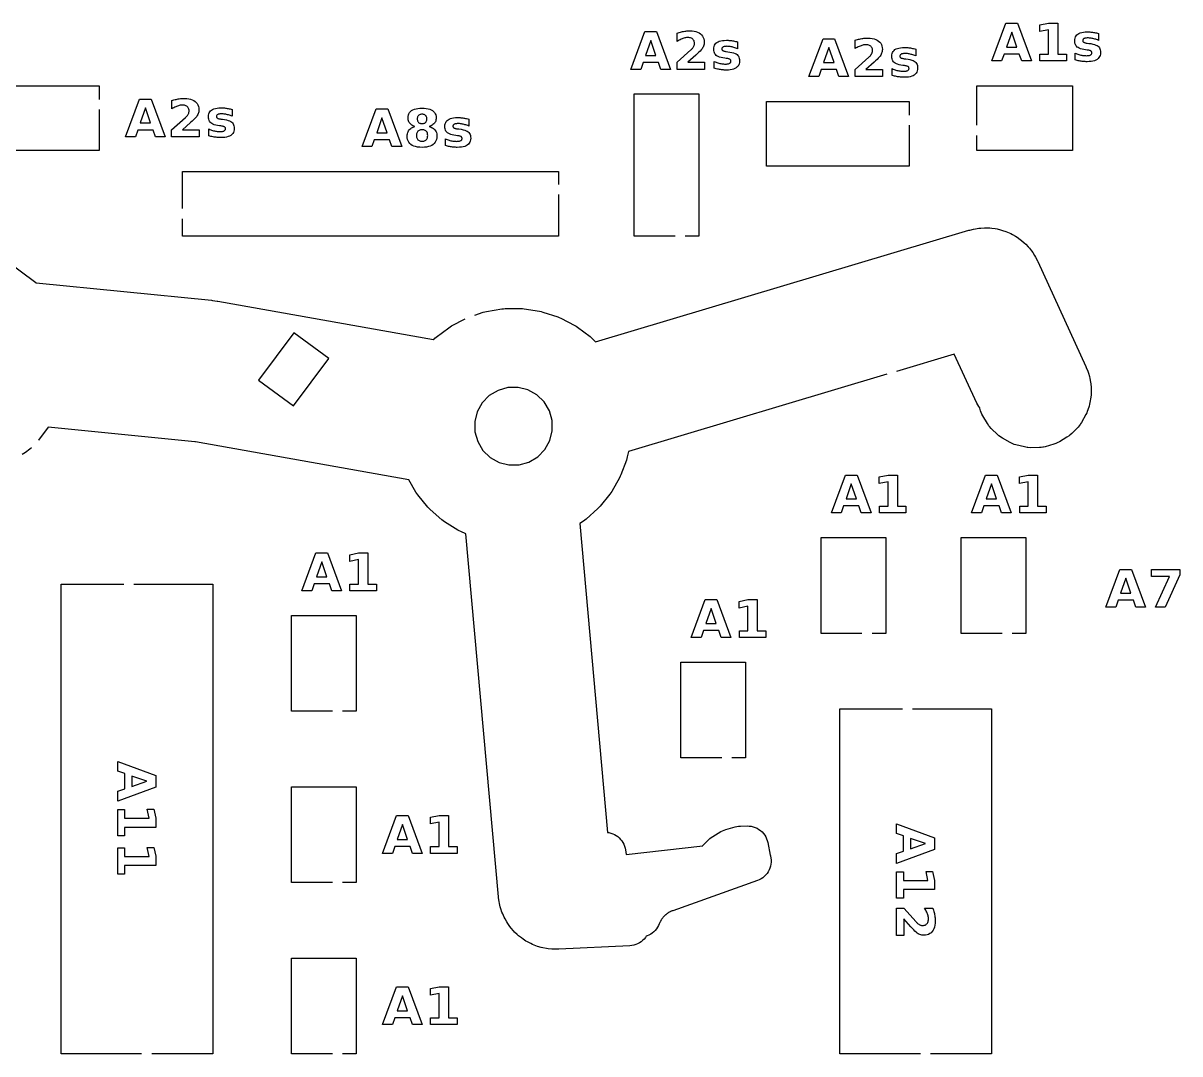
# Model space of a CAD drawing. Header units: millimetres. Extents: x 9 to 297, y 5 to 295.
# Drawn here: x 222.7 to 297, y 228.9 to 295.1 of the extents above; entities that cross this region are included whole.
import ezdxf

# ---------------------------------------------------------------- set-up
doc = ezdxf.new("R2010")
doc.units = ezdxf.units.MM
doc.layers.add('CUT', color=1, linetype='CONTINUOUS')
doc.layers.add('ENGRAVE', color=5, linetype='CONTINUOUS')

msp = doc.modelspace()

# ---------------------------------------------------------------- linework, layer by layer
at = {"layer": 'CUT', "color": 1}
for points in [[(227.575, 289.55), (227.575, 286.925), (218.425, 286.925), (218.425, 291.075), (227.575, 291.075), (227.575, 290.2)], [(264.55, 281.425), (261.925, 281.425), (261.925, 290.575), (266.075, 290.575), (266.075, 281.425), (265.2, 281.425)], [(283.925, 288.55), (283.925, 291.075), (290.075, 291.075), (290.075, 286.925), (283.925, 286.925), (283.925, 287.9)], [(279.575, 288.55), (279.575, 285.925), (270.425, 285.925), (270.425, 290.075), (279.575, 290.075), (279.575, 289.2)], [(232.925, 283.2), (232.925, 285.575), (257.075, 285.575), (257.075, 284.75)], [(257.075, 284.1), (257.075, 281.425), (232.925, 281.425), (232.925, 282.55)], [(251.6827, 276.3528), (252.2318, 276.5388), (252.3327, 276.5685), (252.4357, 276.59), (253.4301, 276.7562), (253.5344, 276.7693), (253.6395, 276.774), (254.6477, 276.7785), (254.7529, 276.7748), (254.8573, 276.7625), (255.8532, 276.6053), (255.9564, 276.5847), (256.0575, 276.5559), (257.0153, 276.2409), (257.1138, 276.204), (257.209, 276.1593), (258.1038, 275.6948), (258.1952, 275.6426), (258.282, 275.5832), (259.0907, 274.9811), (259.1725, 274.9149), (259.2487, 274.8424), (259.4471, 274.6376), (283.4066, 281.8035), (283.4659, 281.8197), (283.715, 281.8814), (283.8356, 281.9052), (284.0608, 281.9387), (284.183, 281.9509), (284.4104, 281.9627), (284.5333, 281.9632), (284.7608, 281.9533), (284.8831, 281.9421), (285.1086, 281.9106), (285.2293, 281.8878), (285.4508, 281.8349), (285.5688, 281.8007), (285.7842, 281.7269), (285.8984, 281.6816), (286.1058, 281.5877), (286.2152, 281.5317), (286.4127, 281.4184), (286.5163, 281.3523), (286.7021, 281.2206), (286.7988, 281.1449), (286.9712, 280.9962), (287.0603, 280.9116), (287.2178, 280.7471), (287.2984, 280.6544), (287.4395, 280.4757), (287.5109, 280.3757), (287.6343, 280.1844), (287.6959, 280.078), (287.8138, 279.85), (287.8407, 279.7948), (290.9242, 273.0619), (290.9491, 273.0038), (291.0471, 272.7588), (291.0882, 272.6393), (291.1534, 272.4144), (291.1826, 272.2915), (291.2255, 272.0613), (291.2425, 271.9361), (291.2626, 271.7028), (291.2672, 271.5765), (291.2643, 271.3424), (291.2566, 271.2163), (291.2308, 270.9835), (291.2107, 270.8588), (291.1622, 270.6297), (291.13, 270.5075), (291.0592, 270.2843), (291.0152, 270.1659), (290.9826, 270.0899), (290.9235, 269.9697), (290.6459, 269.4723), (290.5833, 269.3713), (290.5636, 269.3427), (290.4972, 269.2542), (290.4235, 269.1716), (290.0213, 268.7576), (289.9023, 268.6494), (289.8557, 268.6121), (289.7111, 268.5118), (289.221, 268.2193), (289.1325, 268.171), (289.0405, 268.1297), (288.9921, 268.1101), (288.8614, 268.0654), (288.3153, 267.9105), (288.1997, 267.8834), (288.1656, 267.877), (288.056, 267.8614), (287.9455, 267.8551), (287.3683, 267.8467), (287.2077, 267.8545), (287.1484, 267.861), (286.9752, 267.8923), (286.4218, 268.032), (286.325, 268.0605), (286.2308, 268.0963), (286.1828, 268.1167), (286.0587, 268.1775), (285.563, 268.4541), (285.4621, 268.5167), (285.4335, 268.5364), (285.3449, 268.6028), (285.2623, 268.6765), (284.8483, 269.0787), (284.7402, 269.1977), (284.7029, 269.2443), (284.6026, 269.3889), (284.2996, 269.8965), (284.2455, 269.9968), (284.1997, 270.1029), (284.1639, 270.2111), (284.1123, 270.3932), (284.1067, 270.4096), (284.0471, 270.4849), (283.9779, 270.5919), (283.9202, 270.7034), (282.4774, 273.8539), (278.7626, 272.7429)], [(219.627, 281.3283), (223.5019, 278.4434), (223.5093, 278.4384), (223.5182, 278.4371), (234.7963, 277.3105), (234.8453, 277.3047), (235.1413, 277.2636), (235.1901, 277.2559), (249.0464, 274.787), (249.056, 274.797), (249.1316, 274.8702), (249.2128, 274.9371), (250.0161, 275.5464), (250.1024, 275.6065), (250.1932, 275.6595), (251.074, 276.1268)], [(278.1399, 272.5566), (261.5515, 267.5953), (261.4834, 267.2539), (261.4586, 267.1517), (261.4258, 267.0518), (261.0725, 266.1075), (261.0317, 266.0105), (260.9832, 265.9172), (260.483, 265.0418), (260.4271, 264.9527), (260.3643, 264.8683), (259.7302, 264.0845), (259.6608, 264.0054), (259.5852, 263.9322), (258.8336, 263.2603), (258.7524, 263.1934), (258.6661, 263.1333), (258.4297, 262.9823), (260.2173, 243.1449), (260.3033, 243.1325), (260.4261, 243.1026), (260.5456, 243.0612), (260.6605, 243.0085), (260.7699, 242.9452), (260.8727, 242.8717), (260.9681, 242.7888), (261.0551, 242.6972), (261.1331, 242.5976), (261.2011, 242.4911), (261.2588, 242.3787), (261.3054, 242.2612), (261.3406, 242.1398), (261.3638, 242.0174), (261.4038, 241.7323), (266.3222, 242.2888), (266.3278, 242.2897), (266.3319, 242.2936), (266.6954, 242.6678), (266.7781, 242.7459), (266.8687, 242.8175), (266.9637, 242.8801), (267.4932, 243.1964), (267.5935, 243.2505), (267.6996, 243.2963), (267.8078, 243.3322), (268.4009, 243.5006), (268.5118, 243.5269), (268.6261, 243.5437), (268.7398, 243.5504), (269.1842, 243.557), (269.314, 243.5525), (269.4445, 243.5349), (269.5726, 243.5044), (269.697, 243.4614), (269.8166, 243.4062), (269.9301, 243.3394), (270.0364, 243.2617), (270.1344, 243.1738), (270.2233, 243.0766), (270.3021, 242.9711), (270.37, 242.8583), (270.4264, 242.7393), (270.4707, 242.6153), (270.502, 242.4893), (270.6617, 241.6758), (270.6665, 241.6536), (270.6713, 241.6333), (270.6725, 241.6287), (270.6985, 241.5024), (270.712, 241.3723), (270.7127, 241.2416), (270.7005, 241.1113), (270.6755, 240.983), (270.638, 240.8577), (270.5883, 240.7367), (270.5269, 240.6212), (270.4545, 240.5123), (270.3716, 240.4111), (270.2792, 240.3186), (270.1781, 240.2356), (270.0694, 240.163), (269.9539, 240.1014), (269.8348, 240.0523), (264.3986, 238.1185), (264.3853, 238.1136), (264.3731, 238.1089), (264.3599, 238.1036), (264.3014, 238.0796), (264.2753, 238.0681), (264.2518, 238.0571), (264.2263, 238.0443), (264.1775, 238.0185), (264.1527, 238.0046), (264.1303, 237.9913), (264.1062, 237.9761), (264.0602, 237.9457), (264.0368, 237.9294), (264.0158, 237.914), (263.9932, 237.8966), (263.9504, 237.8619), (263.9287, 237.8434), (263.9093, 237.826), (263.8885, 237.8065), (263.8493, 237.7678), (263.8295, 237.7473), (263.8118, 237.7281), (263.793, 237.7067), (263.7577, 237.6644), (263.74, 237.6421), (263.7243, 237.6213), (263.7077, 237.5981), (263.6766, 237.5526), (263.6611, 237.5287), (263.6475, 237.5064), (263.6332, 237.4818), (263.6067, 237.4334), (263.5936, 237.4081), (263.5822, 237.3847), (263.5704, 237.3588), (263.5487, 237.3081), (263.5381, 237.2816), (263.5374, 237.2796), (263.4883, 237.1646), (263.4275, 237.0533), (263.3565, 236.9483), (263.2757, 236.8506), (263.1859, 236.7611), (263.088, 236.6805), (262.9828, 236.6097), (262.8714, 236.5492), (262.7547, 236.4997), (262.7025, 236.4832), (262.6963, 236.4809), (262.6418, 236.3992), (262.5591, 236.2985), (262.467, 236.2063), (262.3663, 236.1237), (262.258, 236.0514), (262.1431, 235.99), (262.0227, 235.9402), (261.898, 235.9025), (261.7702, 235.8772), (261.6424, 235.8648), (257.0772, 235.6461), (257.0158, 235.6446), (256.7589, 235.6446), (256.636, 235.6504), (256.4092, 235.6722), (256.2874, 235.6897), (256.0637, 235.733), (255.9442, 235.7621), (255.7256, 235.8265), (255.6094, 235.8668), (255.3979, 235.9518), (255.2862, 236.0031), (255.0838, 236.1078), (254.9774, 236.1695), (254.7859, 236.2931), (254.6859, 236.3647), (254.5071, 236.506), (254.4143, 236.5868), (254.2498, 236.7445), (254.1652, 236.8337), (254.0165, 237.0064), (253.9408, 237.1033), (253.8092, 237.2894), (253.7431, 237.3931), (253.6299, 237.5909), (253.574, 237.7004), (253.4802, 237.9081), (253.4349, 238.0225), (253.3614, 238.2382), (253.3273, 238.3563), (253.2746, 238.5781), (253.2519, 238.6989), (253.2167, 238.9534), (253.2097, 239.0145), (251.1092, 262.3248), (250.784, 262.4616), (250.6887, 262.5063), (250.5974, 262.5585), (249.7429, 263.0935), (249.656, 263.1529), (249.5742, 263.2191), (248.8166, 263.8843), (248.7404, 263.9568), (248.6703, 264.0352), (248.0292, 264.8134), (247.9657, 264.8972), (247.909, 264.9858), (247.4471, 265.7778), (233.7573, 268.2171), (233.7127, 268.2233), (224.3031, 269.1632), (223.676, 268.3209), (223.6745, 268.319)], [(223.2375, 267.8383), (223.2308, 267.8316), (223.1315, 267.7504), (222.8536, 267.5451), (222.7469, 267.4741), (222.6337, 267.4139)], [(276.55, 255.925), (273.925, 255.925), (273.925, 262.075), (278.075, 262.075), (278.075, 255.925), (277.2, 255.925)], [(285.55, 255.925), (282.925, 255.925), (282.925, 262.075), (287.075, 262.075), (287.075, 255.925), (286.2, 255.925)], [(230.3, 228.925), (225.125, 228.925), (225.125, 259.075), (229.15, 259.075)], [(229.8, 259.075), (234.875, 259.075), (234.875, 228.925), (230.95, 228.925)], [(242.55, 250.925), (239.925, 250.925), (239.925, 257.075), (244.075, 257.075), (244.075, 250.925), (243.2, 250.925)], [(267.55, 247.925), (264.925, 247.925), (264.925, 254.075), (269.075, 254.075), (269.075, 247.925), (268.2, 247.925)], [(280.3, 228.925), (275.125, 228.925), (275.125, 251.075), (279.15, 251.075)], [(279.8, 251.075), (284.875, 251.075), (284.875, 228.925), (280.95, 228.925)], [(242.55, 239.925), (239.925, 239.925), (239.925, 246.075), (244.075, 246.075), (244.075, 239.925), (243.2, 239.925)], [(242.55, 228.925), (239.925, 228.925), (239.925, 235.075), (244.075, 235.075), (244.075, 228.925), (243.2, 228.925)]]:
    msp.add_lwpolyline(points, dxfattribs=at)
for points in [[(242.3149, 273.5629), (240.077, 275.229), (237.8137, 272.189), (240.0516, 270.5229), (242.3149, 273.5629)], [(252.2114, 267.6714), (252.6807, 267.2155), (253.2519, 266.8967), (253.8863, 266.7366), (254.5404, 266.7461), (255.1698, 266.9245), (255.7316, 267.2598), (256.1874, 267.7291), (256.5062, 268.3004), (256.6664, 268.9347), (256.6569, 269.5888), (256.4784, 270.2182), (256.1431, 270.78), (255.6738, 271.2358), (255.1026, 271.5547), (254.4682, 271.7148), (253.8141, 271.7053), (253.1847, 271.5268), (252.6229, 271.1915), (252.1671, 270.7223), (251.8483, 270.151), (251.6881, 269.5167), (251.6976, 268.8625), (251.8761, 268.2331), (252.2114, 267.6714)]]:
    msp.add_lwpolyline(points, close=True, dxfattribs=at)
at = {"layer": 'ENGRAVE', "color": 5}
for points in [[(284.887, 292.6748), (285.787, 295.1048), (286.5341, 295.1048), (287.4342, 292.6748), (286.8043, 292.6748), (286.6513, 293.1175), (285.6715, 293.1175), (285.5169, 292.6748), (284.887, 292.6748)], [(288.5278, 294.6784), (287.9598, 294.5612), (287.9598, 294.9876), (288.5245, 295.1048), (289.1202, 295.1048), (289.1202, 293.1077), (289.6736, 293.1077), (289.6736, 292.6748), (287.9744, 292.6748), (287.9744, 293.1077), (288.5278, 293.1077), (288.5278, 294.6784)], [(261.7133, 292.1368), (262.6134, 294.5668), (263.3605, 294.5668), (264.2605, 292.1368), (263.6306, 292.1368), (263.4777, 292.5795), (262.4978, 292.5795), (262.3432, 292.1368), (261.7133, 292.1368)], [(266.4398, 292.1368), (264.6738, 292.1368), (264.6738, 292.5974), (265.5609, 293.3803), (265.5987, 293.416), (265.6332, 293.4514), (265.6642, 293.4865), (265.6918, 293.5214), (265.7159, 293.556), (265.7366, 293.5903), (265.754, 293.6247), (265.7683, 293.6595), (265.7794, 293.6948), (265.7873, 293.7306), (265.792, 293.7668), (265.7936, 293.8035), (265.7904, 293.8586), (265.7809, 293.91), (265.7649, 293.9577), (265.7426, 294.0017), (265.7139, 294.042), (265.6789, 294.0785), (265.6385, 294.1104), (265.594, 294.1364), (265.5452, 294.1567), (265.4922, 294.1711), (265.4351, 294.1798), (265.3737, 294.1827), (265.3241, 294.181), (265.273, 294.1758), (265.2203, 294.1671), (265.1661, 294.1549), (265.1103, 294.1392), (265.053, 294.1201), (264.9943, 294.0975), (264.9342, 294.0715), (264.8728, 294.0421), (264.81, 294.0094), (264.7458, 293.9732), (264.6803, 293.9337), (264.6803, 294.4675), (264.7507, 294.4899), (264.8208, 294.5105), (264.8907, 294.5292), (264.9603, 294.546), (265.0296, 294.561), (265.0986, 294.5742), (265.1673, 294.5853), (265.2355, 294.5945), (265.3033, 294.6016), (265.3706, 294.6067), (265.4375, 294.6098), (265.5039, 294.6108), (265.6439, 294.6054), (265.7731, 294.5894), (265.8915, 294.5628), (265.999, 294.5254), (266.0958, 294.4774), (266.1818, 294.4187), (266.2556, 294.3505), (266.3161, 294.2739), (266.3631, 294.1888), (266.3966, 294.0954), (266.4168, 293.9935), (266.4235, 293.8832), (266.4206, 293.8178), (266.4121, 293.7538), (266.3979, 293.6914), (266.3779, 293.6304), (266.3523, 293.5709), (266.3209, 293.513), (266.2805, 293.4525), (266.2275, 293.3856), (266.1618, 293.3122), (266.0837, 293.2323), (265.9929, 293.146), (265.8896, 293.0532), (265.3704, 292.5974), (266.4398, 292.5974), (266.4398, 292.1368)], [(273.1475, 291.6748), (274.0475, 294.1048), (274.7946, 294.1048), (275.6947, 291.6748), (275.0648, 291.6748), (274.9118, 292.1175), (273.932, 292.1175), (273.7773, 291.6748), (273.1475, 291.6748)], [(277.8739, 291.6748), (276.1079, 291.6748), (276.1079, 292.1354), (276.995, 292.9183), (277.0329, 292.954), (277.0673, 292.9894), (277.0983, 293.0245), (277.1259, 293.0593), (277.1501, 293.0939), (277.1708, 293.1282), (277.1882, 293.1627), (277.2024, 293.1975), (277.2135, 293.2328), (277.2214, 293.2686), (277.2261, 293.3048), (277.2277, 293.3415), (277.2245, 293.3966), (277.215, 293.448), (277.199, 293.4957), (277.1767, 293.5397), (277.148, 293.58), (277.113, 293.6165), (277.0726, 293.6484), (277.0281, 293.6744), (276.9793, 293.6947), (276.9263, 293.7091), (276.8692, 293.7178), (276.8078, 293.7207), (276.7582, 293.719), (276.7071, 293.7137), (276.6544, 293.705), (276.6002, 293.6928), (276.5444, 293.6772), (276.4872, 293.658), (276.4284, 293.6355), (276.3683, 293.6095), (276.3069, 293.5801), (276.2441, 293.5474), (276.18, 293.5112), (276.1144, 293.4717), (276.1144, 294.0055), (276.1848, 294.0279), (276.255, 294.0485), (276.3248, 294.0672), (276.3944, 294.084), (276.4637, 294.099), (276.5327, 294.1121), (276.6014, 294.1233), (276.6696, 294.1325), (276.7374, 294.1396), (276.8047, 294.1447), (276.8716, 294.1477), (276.938, 294.1488), (277.078, 294.1434), (277.2072, 294.1274), (277.3256, 294.1007), (277.4332, 294.0634), (277.5299, 294.0154), (277.6159, 293.9567), (277.6898, 293.8885), (277.7502, 293.8118), (277.7972, 293.7268), (277.8308, 293.6333), (277.8509, 293.5315), (277.8576, 293.4212), (277.8548, 293.3558), (277.8462, 293.2918), (277.832, 293.2294), (277.812, 293.1684), (277.7864, 293.1089), (277.7551, 293.0509), (277.7146, 292.9905), (277.6616, 292.9235), (277.596, 292.8501), (277.5178, 292.7703), (277.4271, 292.6839), (277.3238, 292.5911), (276.8045, 292.1354), (277.8739, 292.1354), (277.8739, 291.6748)], [(285.8277, 293.5684), (286.4934, 293.5684), (286.1614, 294.5351), (285.8277, 293.5684)], [(291.7406, 293.998), (291.6785, 294.023), (291.6172, 294.0458), (291.5566, 294.0664), (291.4968, 294.0848), (291.4376, 294.1011), (291.3792, 294.1152), (291.3217, 294.1272), (291.2653, 294.1369), (291.21, 294.1445), (291.1557, 294.15), (291.1025, 294.1532), (291.0505, 294.1543), (290.9975, 294.1531), (290.9493, 294.1497), (290.9058, 294.1439), (290.8671, 294.1358), (290.8331, 294.1255), (290.8039, 294.1128), (290.7793, 294.0977), (290.7591, 294.0801), (290.7434, 294.0601), (290.7323, 294.0376), (290.7255, 294.0125), (290.7233, 293.985), (290.725, 293.9626), (290.7301, 293.942), (290.7386, 293.9232), (290.7504, 293.9062), (290.7657, 293.891), (290.7843, 293.8776), (290.8074, 293.8657), (290.8358, 293.8548), (290.8696, 293.845), (290.9088, 293.8364), (290.9533, 293.8288), (291.0033, 293.8223), (291.1058, 293.8076), (291.2469, 293.7866), (291.3716, 293.7615), (291.4801, 293.7323), (291.5724, 293.6991), (291.6483, 293.6618), (291.708, 293.6204), (291.7553, 293.5729), (291.7939, 293.5172), (291.824, 293.4532), (291.8454, 293.381), (291.8583, 293.3006), (291.8626, 293.2119), (291.8567, 293.1188), (291.8388, 293.0338), (291.8089, 292.9568), (291.7671, 292.8878), (291.7134, 292.8269), (291.6478, 292.7741), (291.5703, 292.7293), (291.481, 292.6927), (291.38, 292.6642), (291.2673, 292.6439), (291.1428, 292.6317), (291.0065, 292.6276), (290.9459, 292.6284), (290.8847, 292.6308), (290.8228, 292.6347), (290.7602, 292.6403), (290.6969, 292.6474), (290.633, 292.6561), (290.5684, 292.6664), (290.5032, 292.6782), (290.4375, 292.6917), (290.3711, 292.7067), (290.3042, 292.7233), (290.2367, 292.7415), (290.2367, 293.1842), (290.295, 293.1572), (290.3537, 293.1325), (290.413, 293.1102), (290.4728, 293.0902), (290.5331, 293.0726), (290.5939, 293.0573), (290.6551, 293.0444), (290.7166, 293.0338), (290.7784, 293.0255), (290.8406, 293.0197), (290.903, 293.0161), (290.9658, 293.015), (291.0204, 293.0163), (291.0703, 293.0202), (291.1156, 293.0268), (291.1561, 293.0359), (291.1919, 293.0477), (291.223, 293.0622), (291.2493, 293.0792), (291.2709, 293.0987), (291.2877, 293.1208), (291.2997, 293.1454), (291.3068, 293.1725), (291.3092, 293.2021), (291.3076, 293.2271), (291.3026, 293.2498), (291.2944, 293.2703), (291.2828, 293.2886), (291.268, 293.3047), (291.2498, 293.3185), (291.2268, 293.3308), (291.1971, 293.3421), (291.1609, 293.3525), (291.1182, 293.3619), (291.0689, 293.3704), (291.013, 293.3779), (290.9105, 293.3909), (290.7873, 293.4095), (290.677, 293.4327), (290.5797, 293.4605), (290.4953, 293.4929), (290.4238, 293.53), (290.3652, 293.5716), (290.3175, 293.6194), (290.2784, 293.6747), (290.248, 293.7376), (290.2263, 293.8082), (290.2133, 293.8863), (290.209, 293.972), (290.2145, 294.0644), (290.231, 294.1485), (290.2586, 294.2243), (290.2972, 294.2917), (290.3469, 294.3509), (290.4076, 294.4017), (290.4796, 294.4445), (290.5634, 294.4794), (290.659, 294.5067), (290.7663, 294.5261), (290.8854, 294.5378), (291.0163, 294.5417), (291.0704, 294.541), (291.1255, 294.5389), (291.1815, 294.5356), (291.2384, 294.5308), (291.2961, 294.5247), (291.3548, 294.5172), (291.4148, 294.5083), (291.4765, 294.4979), (291.54, 294.4859), (291.6051, 294.4724), (291.672, 294.4573), (291.7406, 294.4407), (291.7406, 293.998)], [(262.6541, 293.0304), (263.3198, 293.0304), (262.9877, 293.9972), (262.6541, 293.0304)], [(268.5669, 293.4601), (268.5049, 293.485), (268.4436, 293.5078), (268.383, 293.5284), (268.3231, 293.5469), (268.264, 293.5631), (268.2056, 293.5772), (268.1481, 293.5892), (268.0916, 293.5989), (268.0363, 293.6065), (267.9821, 293.612), (267.9289, 293.6152), (267.8768, 293.6163), (267.8238, 293.6152), (267.7756, 293.6117), (267.7322, 293.6059), (267.6934, 293.5979), (267.6595, 293.5875), (267.6302, 293.5748), (267.6056, 293.5597), (267.5855, 293.5422), (267.5698, 293.5221), (267.5586, 293.4996), (267.5519, 293.4746), (267.5497, 293.447), (267.5514, 293.4246), (267.5564, 293.404), (267.5649, 293.3852), (267.5768, 293.3682), (267.592, 293.353), (267.6107, 293.3396), (267.6337, 293.3277), (267.6621, 293.3168), (267.6959, 293.3071), (267.7351, 293.2984), (267.7797, 293.2908), (267.8296, 293.2843), (267.9321, 293.2696), (268.0732, 293.2486), (268.198, 293.2235), (268.3065, 293.1944), (268.3987, 293.1611), (268.4747, 293.1238), (268.5344, 293.0825), (268.5816, 293.0349), (268.6203, 292.9792), (268.6503, 292.9152), (268.6718, 292.843), (268.6847, 292.7626), (268.689, 292.6739), (268.683, 292.5808), (268.6651, 292.4958), (268.6353, 292.4188), (268.5935, 292.3499), (268.5398, 292.289), (268.4741, 292.2361), (268.3966, 292.1913), (268.3074, 292.1547), (268.2064, 292.1262), (268.0936, 292.1059), (267.9691, 292.0937), (267.8329, 292.0896), (267.7723, 292.0904), (267.7111, 292.0928), (267.6491, 292.0967), (267.5866, 292.1023), (267.5233, 292.1094), (267.4593, 292.1181), (267.3947, 292.1284), (267.3296, 292.1403), (267.2638, 292.1537), (267.1975, 292.1687), (267.1305, 292.1854), (267.063, 292.2035), (267.063, 292.6463), (267.1213, 292.6192), (267.1801, 292.5945), (267.2394, 292.5722), (267.2992, 292.5522), (267.3595, 292.5346), (267.4203, 292.5193), (267.4815, 292.5064), (267.543, 292.4958), (267.6048, 292.4876), (267.6669, 292.4817), (267.7294, 292.4782), (267.7922, 292.477), (267.8468, 292.4783), (267.8967, 292.4822), (267.9419, 292.4888), (267.9824, 292.498), (268.0182, 292.5098), (268.0493, 292.5242), (268.0757, 292.5412), (268.0973, 292.5607), (268.114, 292.5828), (268.126, 292.6074), (268.1332, 292.6345), (268.1356, 292.6642), (268.1339, 292.6891), (268.129, 292.7118), (268.1207, 292.7323), (268.1092, 292.7506), (268.0943, 292.7667), (268.0762, 292.7805), (268.0531, 292.7928), (268.0235, 292.8041), (267.9873, 292.8145), (267.9445, 292.8239), (267.8952, 292.8324), (267.8394, 292.8399), (267.7368, 292.853), (267.6136, 292.8715), (267.5034, 292.8947), (267.406, 292.9225), (267.3216, 292.955), (267.2501, 292.992), (267.1916, 293.0336), (267.1438, 293.0814), (267.1048, 293.1367), (267.0744, 293.1996), (267.0527, 293.2702), (267.0397, 293.3483), (267.0353, 293.434), (267.0409, 293.5264), (267.0574, 293.6105), (267.085, 293.6863), (267.1236, 293.7538), (267.1732, 293.8129), (267.2339, 293.8637), (267.306, 293.9065), (267.3898, 293.9415), (267.4854, 293.9687), (267.5927, 293.9881), (267.7118, 293.9998), (267.8426, 294.0037), (267.8968, 294.003), (267.9519, 294.001), (268.0078, 293.9976), (268.0647, 293.9928), (268.1225, 293.9867), (268.1812, 293.9793), (268.2412, 293.9704), (268.3029, 293.9599), (268.3663, 293.9479), (268.4315, 293.9344), (268.4983, 293.9194), (268.5669, 293.9028), (268.5669, 293.4601)], [(274.0882, 292.5684), (274.7539, 292.5684), (274.4219, 293.5351), (274.0882, 292.5684)], [(280.001, 292.998), (279.939, 293.023), (279.8777, 293.0458), (279.8171, 293.0664), (279.7573, 293.0848), (279.6981, 293.1011), (279.6397, 293.1152), (279.5822, 293.1272), (279.5258, 293.1369), (279.4704, 293.1445), (279.4162, 293.15), (279.363, 293.1532), (279.3109, 293.1543), (279.258, 293.1531), (279.2097, 293.1497), (279.1663, 293.1439), (279.1275, 293.1358), (279.0936, 293.1255), (279.0643, 293.1128), (279.0397, 293.0977), (279.0196, 293.0801), (279.0039, 293.0601), (278.9927, 293.0376), (278.986, 293.0125), (278.9838, 292.985), (278.9855, 292.9626), (278.9906, 292.942), (278.999, 292.9232), (279.0109, 292.9062), (279.0262, 292.891), (279.0448, 292.8776), (279.0678, 292.8657), (279.0963, 292.8548), (279.1301, 292.845), (279.1692, 292.8364), (279.2138, 292.8288), (279.2637, 292.8223), (279.3663, 292.8076), (279.5073, 292.7866), (279.6321, 292.7615), (279.7406, 292.7323), (279.8328, 292.6991), (279.9088, 292.6618), (279.9685, 292.6204), (280.0157, 292.5729), (280.0544, 292.5172), (280.0844, 292.4532), (280.1059, 292.381), (280.1188, 292.3006), (280.1231, 292.2119), (280.1171, 292.1188), (280.0992, 292.0338), (280.0694, 291.9568), (280.0276, 291.8878), (279.9739, 291.8269), (279.9083, 291.7741), (279.8308, 291.7293), (279.7415, 291.6927), (279.6405, 291.6642), (279.5278, 291.6439), (279.4032, 291.6317), (279.267, 291.6276), (279.2064, 291.6284), (279.1452, 291.6308), (279.0833, 291.6347), (279.0207, 291.6403), (278.9574, 291.6474), (278.8934, 291.6561), (278.8289, 291.6664), (278.7637, 291.6782), (278.6979, 291.6917), (278.6316, 291.7067), (278.5646, 291.7233), (278.4971, 291.7415), (278.4971, 292.1842), (278.5554, 292.1572), (278.6142, 292.1325), (278.6735, 292.1102), (278.7333, 292.0902), (278.7936, 292.0726), (278.8544, 292.0573), (278.9156, 292.0444), (278.9771, 292.0338), (279.0389, 292.0255), (279.1011, 292.0197), (279.1635, 292.0161), (279.2263, 292.015), (279.2809, 292.0163), (279.3308, 292.0202), (279.376, 292.0268), (279.4165, 292.0359), (279.4523, 292.0477), (279.4835, 292.0622), (279.5098, 292.0792), (279.5314, 292.0987), (279.5481, 292.1208), (279.5601, 292.1454), (279.5673, 292.1725), (279.5697, 292.2021), (279.5681, 292.2271), (279.5631, 292.2498), (279.5549, 292.2703), (279.5433, 292.2886), (279.5285, 292.3047), (279.5103, 292.3185), (279.4872, 292.3308), (279.4576, 292.3421), (279.4214, 292.3525), (279.3787, 292.3619), (279.3294, 292.3704), (279.2735, 292.3779), (279.171, 292.3909), (279.0478, 292.4095), (278.9375, 292.4327), (278.8401, 292.4605), (278.7557, 292.4929), (278.6843, 292.53), (278.6257, 292.5716), (278.578, 292.6194), (278.5389, 292.6747), (278.5085, 292.7376), (278.4868, 292.8082), (278.4738, 292.8863), (278.4695, 292.972), (278.475, 293.0644), (278.4915, 293.1485), (278.5191, 293.2243), (278.5577, 293.2917), (278.6073, 293.3509), (278.668, 293.4017), (278.7401, 293.4445), (278.8239, 293.4794), (278.9195, 293.5067), (279.0268, 293.5261), (279.1459, 293.5378), (279.2767, 293.5417), (279.3309, 293.541), (279.386, 293.5389), (279.4419, 293.5356), (279.4988, 293.5308), (279.5566, 293.5247), (279.6153, 293.5172), (279.6753, 293.5083), (279.737, 293.4979), (279.8004, 293.4859), (279.8656, 293.4724), (279.9324, 293.4573), (280.001, 293.4407), (280.001, 292.998)], [(229.2663, 287.8), (230.1663, 290.23), (230.9134, 290.23), (231.8135, 287.8), (231.1836, 287.8), (231.0306, 288.2427), (230.0508, 288.2427), (229.8962, 287.8), (229.2663, 287.8)], [(230.207, 288.6936), (230.8727, 288.6936), (230.5407, 289.6604), (230.207, 288.6936)], [(233.9927, 287.8), (232.2268, 287.8), (232.2268, 288.2606), (233.1138, 289.0435), (233.1517, 289.0792), (233.1861, 289.1146), (233.2172, 289.1497), (233.2447, 289.1845), (233.2689, 289.2191), (233.2896, 289.2535), (233.307, 289.2879), (233.3212, 289.3227), (233.3323, 289.358), (233.3402, 289.3938), (233.345, 289.43), (233.3465, 289.4667), (233.3434, 289.5218), (233.3338, 289.5732), (233.3179, 289.6209), (233.2956, 289.6649), (233.2669, 289.7052), (233.2318, 289.7417), (233.1915, 289.7736), (233.1469, 289.7996), (233.0981, 289.8199), (233.0452, 289.8343), (232.988, 289.843), (232.9266, 289.8459), (232.877, 289.8442), (232.8259, 289.8389), (232.7732, 289.8302), (232.719, 289.818), (232.6633, 289.8024), (232.606, 289.7832), (232.5473, 289.7607), (232.4872, 289.7347), (232.4257, 289.7053), (232.3629, 289.6726), (232.2988, 289.6364), (232.2333, 289.5969), (232.2333, 290.1307), (232.3037, 290.1531), (232.3738, 290.1737), (232.4436, 290.1924), (232.5132, 290.2092), (232.5825, 290.2242), (232.6516, 290.2373), (232.7202, 290.2485), (232.7885, 290.2577), (232.8562, 290.2648), (232.9236, 290.2699), (232.9904, 290.2729), (233.0568, 290.274), (233.1968, 290.2686), (233.326, 290.2526), (233.4444, 290.2259), (233.552, 290.1886), (233.6488, 290.1406), (233.7347, 290.0819), (233.8086, 290.0137), (233.869, 289.937), (233.916, 289.852), (233.9496, 289.7586), (233.9697, 289.6567), (233.9764, 289.5464), (233.9736, 289.481), (233.965, 289.417), (233.9508, 289.3546), (233.9309, 289.2936), (233.9052, 289.2341), (233.8739, 289.1761), (233.8334, 289.1157), (233.7804, 289.0487), (233.7148, 288.9753), (233.6366, 288.8955), (233.5459, 288.8091), (233.4426, 288.7163), (232.9234, 288.2606), (233.9927, 288.2606), (233.9927, 287.8)], [(236.1199, 289.1232), (236.0578, 289.1482), (235.9965, 289.171), (235.9359, 289.1916), (235.8761, 289.21), (235.8169, 289.2263), (235.7585, 289.2404), (235.701, 289.2524), (235.6446, 289.2621), (235.5893, 289.2697), (235.535, 289.2752), (235.4818, 289.2784), (235.4298, 289.2795), (235.3768, 289.2783), (235.3286, 289.2749), (235.2851, 289.2691), (235.2464, 289.261), (235.2124, 289.2507), (235.1832, 289.238), (235.1586, 289.2229), (235.1384, 289.2053), (235.1227, 289.1853), (235.1116, 289.1628), (235.1048, 289.1377), (235.1026, 289.1102), (235.1043, 289.0878), (235.1094, 289.0672), (235.1179, 289.0484), (235.1297, 289.0314), (235.145, 289.0162), (235.1636, 289.0028), (235.1867, 288.9909), (235.2151, 288.98), (235.2489, 288.9702), (235.2881, 288.9616), (235.3326, 288.954), (235.3826, 288.9475), (235.4851, 288.9328), (235.6262, 288.9118), (235.7509, 288.8867), (235.8594, 288.8575), (235.9517, 288.8243), (236.0276, 288.787), (236.0873, 288.7456), (236.1346, 288.6981), (236.1732, 288.6424), (236.2033, 288.5784), (236.2247, 288.5062), (236.2376, 288.4258), (236.2419, 288.3371), (236.236, 288.244), (236.2181, 288.159), (236.1882, 288.082), (236.1464, 288.013), (236.0927, 287.9521), (236.0271, 287.8993), (235.9496, 287.8545), (235.8603, 287.8179), (235.7593, 287.7894), (235.6466, 287.7691), (235.5221, 287.7569), (235.3858, 287.7528), (235.3252, 287.7536), (235.264, 287.756), (235.2021, 287.7599), (235.1395, 287.7655), (235.0762, 287.7726), (235.0123, 287.7813), (234.9477, 287.7916), (234.8825, 287.8034), (234.8168, 287.8169), (234.7504, 287.8319), (234.6835, 287.8485), (234.616, 287.8667), (234.616, 288.3094), (234.6743, 288.2824), (234.733, 288.2577), (234.7923, 288.2354), (234.8521, 288.2154), (234.9124, 288.1978), (234.9732, 288.1825), (235.0344, 288.1696), (235.0959, 288.159), (235.1577, 288.1507), (235.2199, 288.1449), (235.2823, 288.1413), (235.3451, 288.1402), (235.3997, 288.1415), (235.4496, 288.1454), (235.4949, 288.152), (235.5354, 288.1611), (235.5712, 288.1729), (235.6023, 288.1874), (235.6286, 288.2044), (235.6502, 288.2239), (235.667, 288.246), (235.679, 288.2706), (235.6861, 288.2977), (235.6885, 288.3273), (235.6869, 288.3523), (235.6819, 288.375), (235.6737, 288.3955), (235.6621, 288.4138), (235.6473, 288.4299), (235.6291, 288.4437), (235.6061, 288.456), (235.5764, 288.4673), (235.5402, 288.4777), (235.4975, 288.4871), (235.4482, 288.4956), (235.3923, 288.5031), (235.2898, 288.5161), (235.1666, 288.5347), (235.0563, 288.5579), (234.959, 288.5857), (234.8746, 288.6181), (234.8031, 288.6552), (234.7445, 288.6968), (234.6968, 288.7446), (234.6577, 288.7999), (234.6273, 288.8628), (234.6056, 288.9334), (234.5926, 289.0115), (234.5883, 289.0972), (234.5938, 289.1896), (234.6103, 289.2737), (234.6379, 289.3495), (234.6765, 289.4169), (234.7262, 289.4761), (234.7868, 289.5269), (234.8589, 289.5697), (234.9427, 289.6047), (235.0383, 289.6319), (235.1456, 289.6513), (235.2647, 289.663), (235.3956, 289.6669), (235.4497, 289.6662), (235.5048, 289.6641), (235.5608, 289.6608), (235.6177, 289.656), (235.6754, 289.6499), (235.7341, 289.6424), (235.7941, 289.6335), (235.8558, 289.6231), (235.9193, 289.6111), (235.9844, 289.5976), (236.0513, 289.5825), (236.1199, 289.566), (236.1199, 289.1232)], [(247.6031, 288.5895), (247.5566, 288.6297), (247.5161, 288.6738), (247.4818, 288.7218), (247.4537, 288.7736), (247.4319, 288.8293), (247.4163, 288.8887), (247.4069, 288.9519), (247.4038, 289.0189), (247.4102, 289.1173), (247.4293, 289.2077), (247.4612, 289.2899), (247.5058, 289.3639), (247.5632, 289.4298), (247.6333, 289.4876), (247.7157, 289.5369), (247.8101, 289.5771), (247.9165, 289.6085), (248.0348, 289.6309), (248.165, 289.6443), (248.3071, 289.6488), (248.4483, 289.6443), (248.5776, 289.6309), (248.6953, 289.6087), (248.8012, 289.5775), (248.8953, 289.5374), (248.9777, 289.4884), (249.0478, 289.4309), (249.1052, 289.365), (249.1498, 289.2909), (249.1817, 289.2085), (249.2008, 289.1178), (249.2072, 289.0189), (249.204, 288.9519), (249.1946, 288.8887), (249.1789, 288.8293), (249.1569, 288.7736), (249.1286, 288.7218), (249.094, 288.6738), (249.0533, 288.6297), (249.0066, 288.5895), (248.9539, 288.5534), (248.8951, 288.5212), (248.8304, 288.493), (248.7596, 288.4687), (248.8387, 288.4436), (248.911, 288.4137), (248.9767, 288.379), (249.0355, 288.3396), (249.0877, 288.2955), (249.1331, 288.2466), (249.1717, 288.1931), (249.2032, 288.1351), (249.2277, 288.0726), (249.2452, 288.0057), (249.2557, 287.9343), (249.2593, 287.8584), (249.2526, 287.7429), (249.2326, 287.6371), (249.1992, 287.5412), (249.1526, 287.4551), (249.0925, 287.3788), (249.0192, 287.3123), (248.9327, 287.2559), (248.8334, 287.2097), (248.7211, 287.1738), (248.596, 287.1481), (248.458, 287.1327), (248.3071, 287.1276), (248.1557, 287.1327), (248.0171, 287.1481), (247.8915, 287.1738), (247.7787, 287.2097), (247.6788, 287.2559), (247.5918, 287.3123), (247.5179, 287.3788), (247.4575, 287.4551), (247.4105, 287.5412), (247.3769, 287.6371), (247.3568, 287.7429), (247.3501, 287.8584), (247.3536, 287.9343), (247.3641, 288.0057), (247.3816, 288.0726), (247.4061, 288.1351), (247.4377, 288.1931), (247.4762, 288.2466), (247.5216, 288.2955), (247.5738, 288.3396), (247.6327, 288.379), (247.6983, 288.4137), (247.7706, 288.4436), (247.8497, 288.4687), (247.779, 288.493), (247.7143, 288.5212), (247.6557, 288.5534), (247.6031, 288.5895)], [(244.4498, 287.1748), (245.3499, 289.6048), (246.0969, 289.6048), (246.997, 287.1748), (246.3671, 287.1748), (246.2141, 287.6175), (245.2343, 287.6175), (245.0797, 287.1748), (244.4498, 287.1748)], [(245.3906, 288.0684), (246.0563, 288.0684), (245.7242, 289.0351), (245.3906, 288.0684)], [(248.0164, 288.8272), (248.032, 288.7919), (248.0522, 288.7603), (248.0768, 288.7324), (248.1056, 288.7085), (248.1382, 288.689), (248.1747, 288.6738), (248.215, 288.663), (248.2591, 288.6565), (248.3071, 288.6543), (248.3541, 288.6565), (248.3973, 288.663), (248.4369, 288.6738), (248.4728, 288.689), (248.5049, 288.7085), (248.5333, 288.7324), (248.5577, 288.7603), (248.5776, 288.7919), (248.5932, 288.8272), (248.6042, 288.8662), (248.6109, 288.909), (248.6131, 288.9554), (248.6109, 289.0018), (248.6042, 289.0445), (248.5932, 289.0834), (248.5776, 289.1185), (248.5577, 289.1499), (248.5333, 289.1776), (248.5049, 289.2012), (248.4728, 289.2205), (248.4369, 289.2355), (248.3973, 289.2463), (248.3541, 289.2527), (248.3071, 289.2549), (248.2591, 289.2527), (248.215, 289.2462), (248.1747, 289.2353), (248.1382, 289.2202), (248.1056, 289.2006), (248.0768, 289.1768), (248.0522, 289.1489), (248.032, 289.1174), (248.0164, 289.0824), (248.0052, 289.0436), (247.9985, 289.0013), (247.9962, 288.9554), (247.9985, 288.909), (248.0052, 288.8662), (248.0164, 288.8272)], [(251.3034, 288.498), (251.2414, 288.523), (251.1801, 288.5458), (251.1195, 288.5664), (251.0596, 288.5848), (251.0005, 288.6011), (250.9421, 288.6152), (250.8846, 288.6272), (250.8281, 288.6369), (250.7728, 288.6445), (250.7185, 288.65), (250.6654, 288.6532), (250.6133, 288.6543), (250.5603, 288.6531), (250.5121, 288.6497), (250.4686, 288.6439), (250.4299, 288.6358), (250.3959, 288.6255), (250.3667, 288.6128), (250.3421, 288.5977), (250.3219, 288.5801), (250.3063, 288.5601), (250.2951, 288.5376), (250.2884, 288.5125), (250.2861, 288.485), (250.2878, 288.4626), (250.2929, 288.442), (250.3014, 288.4232), (250.3133, 288.4062), (250.3285, 288.391), (250.3472, 288.3776), (250.3702, 288.3657), (250.3986, 288.3548), (250.4324, 288.345), (250.4716, 288.3364), (250.5162, 288.3288), (250.5661, 288.3223), (250.6686, 288.3076), (250.8097, 288.2866), (250.9345, 288.2615), (251.043, 288.2323), (251.1352, 288.1991), (251.2112, 288.1618), (251.2708, 288.1204), (251.3181, 288.0729), (251.3567, 288.0172), (251.3868, 287.9532), (251.4083, 287.881), (251.4212, 287.8006), (251.4255, 287.7119), (251.4195, 287.6188), (251.4016, 287.5338), (251.3718, 287.4568), (251.33, 287.3878), (251.2763, 287.3269), (251.2106, 287.2741), (251.1331, 287.2293), (251.0439, 287.1927), (250.9429, 287.1642), (250.8301, 287.1439), (250.7056, 287.1317), (250.5693, 287.1276), (250.5088, 287.1284), (250.4475, 287.1308), (250.3856, 287.1347), (250.323, 287.1403), (250.2598, 287.1474), (250.1958, 287.1561), (250.1312, 287.1664), (250.0661, 287.1782), (250.0003, 287.1917), (249.9339, 287.2067), (249.867, 287.2233), (249.7995, 287.2415), (249.7995, 287.6842), (249.8578, 287.6572), (249.9166, 287.6325), (249.9759, 287.6102), (250.0357, 287.5902), (250.096, 287.5726), (250.1567, 287.5573), (250.2179, 287.5444), (250.2794, 287.5338), (250.3413, 287.5255), (250.4034, 287.5197), (250.4659, 287.5161), (250.5287, 287.515), (250.5833, 287.5163), (250.6332, 287.5202), (250.6784, 287.5268), (250.7189, 287.5359), (250.7547, 287.5477), (250.7858, 287.5622), (250.8122, 287.5792), (250.8337, 287.5987), (250.8505, 287.6208), (250.8625, 287.6454), (250.8697, 287.6725), (250.8721, 287.7021), (250.8704, 287.7271), (250.8655, 287.7498), (250.8572, 287.7703), (250.8457, 287.7886), (250.8308, 287.8047), (250.8127, 287.8185), (250.7896, 287.8308), (250.76, 287.8421), (250.7238, 287.8525), (250.681, 287.8619), (250.6317, 287.8704), (250.5759, 287.8779), (250.4733, 287.8909), (250.3501, 287.9095), (250.2398, 287.9327), (250.1425, 287.9605), (250.0581, 287.9929), (249.9866, 288.03), (249.9281, 288.0716), (249.8803, 288.1194), (249.8413, 288.1747), (249.8109, 288.2376), (249.7892, 288.3082), (249.7762, 288.3863), (249.7718, 288.472), (249.7773, 288.5644), (249.7939, 288.6485), (249.8215, 288.7243), (249.8601, 288.7917), (249.9097, 288.8509), (249.9704, 288.9017), (250.0425, 288.9445), (250.1263, 288.9794), (250.2218, 289.0067), (250.3292, 289.0261), (250.4483, 289.0378), (250.5791, 289.0417), (250.6333, 289.041), (250.6883, 289.0389), (250.7443, 289.0356), (250.8012, 289.0308), (250.859, 289.0247), (250.9176, 289.0172), (250.9776, 289.0083), (251.0394, 288.9979), (251.1028, 288.9859), (251.1679, 288.9724), (251.2348, 288.9573), (251.3034, 288.9407), (251.3034, 288.498)], [(248.1089, 288.2194), (248.0706, 288.1954), (248.0369, 288.166), (248.0081, 288.1317), (247.9845, 288.0928), (247.9661, 288.0492), (247.953, 288.0011), (247.9451, 287.9483), (247.9425, 287.8909), (247.9451, 287.8336), (247.953, 287.7809), (247.9661, 287.7329), (247.9845, 287.6895), (248.0081, 287.6508), (248.0369, 287.6167), (248.0706, 287.5876), (248.1089, 287.5638), (248.1517, 287.5453), (248.199, 287.5321), (248.2508, 287.5241), (248.3071, 287.5215), (248.3629, 287.5241), (248.4142, 287.5321), (248.4609, 287.5453), (248.5031, 287.5638), (248.5408, 287.5876), (248.574, 287.6167), (248.6024, 287.6508), (248.6256, 287.6895), (248.6436, 287.7329), (248.6565, 287.7809), (248.6642, 287.8336), (248.6668, 287.8909), (248.6642, 287.9488), (248.6565, 288.0019), (248.6436, 288.0502), (248.6256, 288.0939), (248.6024, 288.1327), (248.574, 288.1668), (248.5408, 288.1959), (248.5031, 288.2197), (248.4609, 288.2382), (248.4142, 288.2515), (248.3629, 288.2594), (248.3071, 288.262), (248.2508, 288.2594), (248.199, 288.2514), (248.1517, 288.238), (248.1089, 288.2194)], [(275.2181, 263.6596), (274.5882, 263.6596), (275.4882, 266.0896), (276.2353, 266.0896), (277.1354, 263.6596), (276.5055, 263.6596), (276.3525, 264.1023), (275.3727, 264.1023), (275.2181, 263.6596)], [(278.229, 264.0925), (278.229, 265.6632), (277.661, 265.546), (277.661, 265.9724), (278.2257, 266.0896), (278.8214, 266.0896), (278.8214, 264.0925), (279.3748, 264.0925), (279.3748, 263.6596), (277.6756, 263.6596), (277.6756, 264.0925), (278.229, 264.0925)], [(284.2181, 263.6596), (283.5882, 263.6596), (284.4882, 266.0896), (285.2353, 266.0896), (286.1354, 263.6596), (285.5055, 263.6596), (285.3525, 264.1023), (284.3727, 264.1023), (284.2181, 263.6596)], [(287.229, 264.0925), (287.229, 265.6632), (286.661, 265.546), (286.661, 265.9724), (287.2257, 266.0896), (287.8214, 266.0896), (287.8214, 264.0925), (288.3748, 264.0925), (288.3748, 263.6596), (286.6756, 263.6596), (286.6756, 264.0925), (287.229, 264.0925)], [(275.8626, 265.52), (275.5289, 264.5532), (276.1946, 264.5532), (275.8626, 265.52)], [(284.8626, 265.52), (284.5289, 264.5532), (285.1946, 264.5532), (284.8626, 265.52)], [(241.2181, 258.6596), (240.5882, 258.6596), (241.4882, 261.0896), (242.2353, 261.0896), (243.1354, 258.6596), (242.5055, 258.6596), (242.3525, 259.1023), (241.3727, 259.1023), (241.2181, 258.6596)], [(244.229, 259.0925), (244.229, 260.6632), (243.661, 260.546), (243.661, 260.9724), (244.2257, 261.0896), (244.8214, 261.0896), (244.8214, 259.0925), (245.3748, 259.0925), (245.3748, 258.6596), (243.6756, 258.6596), (243.6756, 259.0925), (244.229, 259.0925)], [(241.8626, 260.52), (241.5289, 259.5532), (242.1946, 259.5532), (241.8626, 260.52)], [(292.8383, 257.6039), (292.2085, 257.6039), (293.1085, 260.0339), (293.8556, 260.0339), (294.7557, 257.6039), (294.1258, 257.6039), (293.9728, 258.0466), (292.993, 258.0466), (292.8383, 257.6039)], [(296.9593, 260.0339), (296.9593, 259.6807), (296.012, 257.6039), (295.4017, 257.6039), (296.2985, 259.5733), (295.1283, 259.5733), (295.1283, 260.0339), (296.9593, 260.0339)], [(293.4829, 259.4643), (293.1492, 258.4975), (293.8149, 258.4975), (293.4829, 259.4643)], [(266.2181, 255.6596), (265.5882, 255.6596), (266.4882, 258.0896), (267.2353, 258.0896), (268.1354, 255.6596), (267.5055, 255.6596), (267.3525, 256.1023), (266.3727, 256.1023), (266.2181, 255.6596)], [(269.229, 256.0925), (269.229, 257.6632), (268.661, 257.546), (268.661, 257.9724), (269.2257, 258.0896), (269.8214, 258.0896), (269.8214, 256.0925), (270.3748, 256.0925), (270.3748, 255.6596), (268.6756, 255.6596), (268.6756, 256.0925), (269.229, 256.0925)], [(266.8626, 257.52), (266.5289, 256.5532), (267.1946, 256.5532), (266.8626, 257.52)], [(228.775, 247.0714), (228.775, 247.7013), (231.205, 246.8012), (231.205, 246.0541), (228.775, 245.1541), (228.775, 245.784), (229.2177, 245.9369), (229.2177, 246.9168), (228.775, 247.0714)], [(230.6354, 246.4269), (229.6686, 246.7605), (229.6686, 246.0948), (230.6354, 246.4269)], [(230.7786, 244.0604), (230.6614, 244.6285), (231.0878, 244.6285), (231.205, 244.0637), (231.205, 243.468), (229.2079, 243.468), (229.2079, 242.9146), (228.775, 242.9146), (228.775, 244.6138), (229.2079, 244.6138), (229.2079, 244.0604), (230.7786, 244.0604)], [(246.3962, 241.8), (245.7663, 241.8), (246.6663, 244.23), (247.4134, 244.23), (248.3135, 241.8), (247.6836, 241.8), (247.5306, 242.2427), (246.5508, 242.2427), (246.3962, 241.8)], [(247.0407, 243.6604), (246.707, 242.6936), (247.3727, 242.6936), (247.0407, 243.6604)], [(249.4071, 242.2329), (249.4071, 243.8036), (248.8391, 243.6864), (248.8391, 244.1128), (249.4038, 244.23), (249.9995, 244.23), (249.9995, 242.2329), (250.5529, 242.2329), (250.5529, 241.8), (248.8537, 241.8), (248.8537, 242.2329), (249.4071, 242.2329)], [(278.775, 243.0714), (278.775, 243.7013), (281.205, 242.8012), (281.205, 242.0541), (278.775, 241.1541), (278.775, 241.784), (279.2177, 241.9369), (279.2177, 242.9168), (278.775, 243.0714)], [(230.7786, 241.6078), (230.6614, 242.1758), (231.0878, 242.1758), (231.205, 241.611), (231.205, 241.0153), (229.2079, 241.0153), (229.2079, 240.4619), (228.775, 240.4619), (228.775, 242.1612), (229.2079, 242.1612), (229.2079, 241.6078), (230.7786, 241.6078)], [(280.6354, 242.4269), (279.6686, 242.7605), (279.6686, 242.0948), (280.6354, 242.4269)], [(280.7786, 240.0604), (280.6614, 240.6285), (281.0878, 240.6285), (281.205, 240.0637), (281.205, 239.468), (279.2079, 239.468), (279.2079, 238.9146), (278.775, 238.9146), (278.775, 240.6138), (279.2079, 240.6138), (279.2079, 240.0604), (280.7786, 240.0604)], [(278.775, 236.5222), (278.775, 238.2881), (279.2356, 238.2881), (280.0185, 237.4011), (280.0542, 237.3632), (280.0896, 237.3287), (280.1247, 237.2977), (280.1595, 237.2701), (280.1941, 237.246), (280.2285, 237.2253), (280.2629, 237.2079), (280.2977, 237.1936), (280.333, 237.1826), (280.3688, 237.1747), (280.405, 237.1699), (280.4417, 237.1683), (280.4968, 237.1715), (280.5482, 237.1811), (280.5959, 237.197), (280.6399, 237.2193), (280.6802, 237.248), (280.7167, 237.2831), (280.7486, 237.3234), (280.7746, 237.368), (280.7949, 237.4167), (280.8093, 237.4697), (280.818, 237.5269), (280.8209, 237.5882), (280.8192, 237.6378), (280.8139, 237.689), (280.8052, 237.7417), (280.793, 237.7959), (280.7774, 237.8516), (280.7582, 237.9089), (280.7357, 237.9676), (280.7097, 238.0277), (280.6803, 238.0891), (280.6476, 238.1519), (280.6114, 238.2161), (280.5719, 238.2816), (281.1057, 238.2816), (281.1281, 238.2112), (281.1487, 238.1411), (281.1674, 238.0712), (281.1842, 238.0017), (281.1992, 237.9324), (281.2123, 237.8633), (281.2235, 237.7946), (281.2327, 237.7264), (281.2398, 237.6586), (281.2449, 237.5913), (281.2479, 237.5245), (281.249, 237.458), (281.2436, 237.318), (281.2276, 237.1889), (281.2009, 237.0705), (281.1636, 236.9629), (281.1156, 236.8661), (281.0569, 236.7801), (280.9887, 236.7063), (280.912, 236.6459), (280.827, 236.5989), (280.7336, 236.5653), (280.6317, 236.5452), (280.5214, 236.5384), (280.456, 236.5413), (280.392, 236.5498), (280.3296, 236.5641), (280.2686, 236.584), (280.2091, 236.6097), (280.1511, 236.641), (280.0907, 236.6814), (280.0237, 236.7345), (279.9503, 236.8001), (279.8705, 236.8783), (279.7841, 236.969), (279.6913, 237.0723), (279.2356, 237.5915), (279.2356, 236.5222), (278.775, 236.5222)], [(246.3962, 230.8), (245.7663, 230.8), (246.6663, 233.23), (247.4134, 233.23), (248.3135, 230.8), (247.6836, 230.8), (247.5306, 231.2427), (246.5508, 231.2427), (246.3962, 230.8)], [(249.4071, 231.2329), (249.4071, 232.8036), (248.8391, 232.6864), (248.8391, 233.1128), (249.4038, 233.23), (249.9995, 233.23), (249.9995, 231.2329), (250.5529, 231.2329), (250.5529, 230.8), (248.8537, 230.8), (248.8537, 231.2329), (249.4071, 231.2329)], [(247.0407, 232.6604), (246.707, 231.6936), (247.3727, 231.6936), (247.0407, 232.6604)]]:
    msp.add_lwpolyline(points, close=True, dxfattribs=at)

doc.saveas('drawing.dxf')
